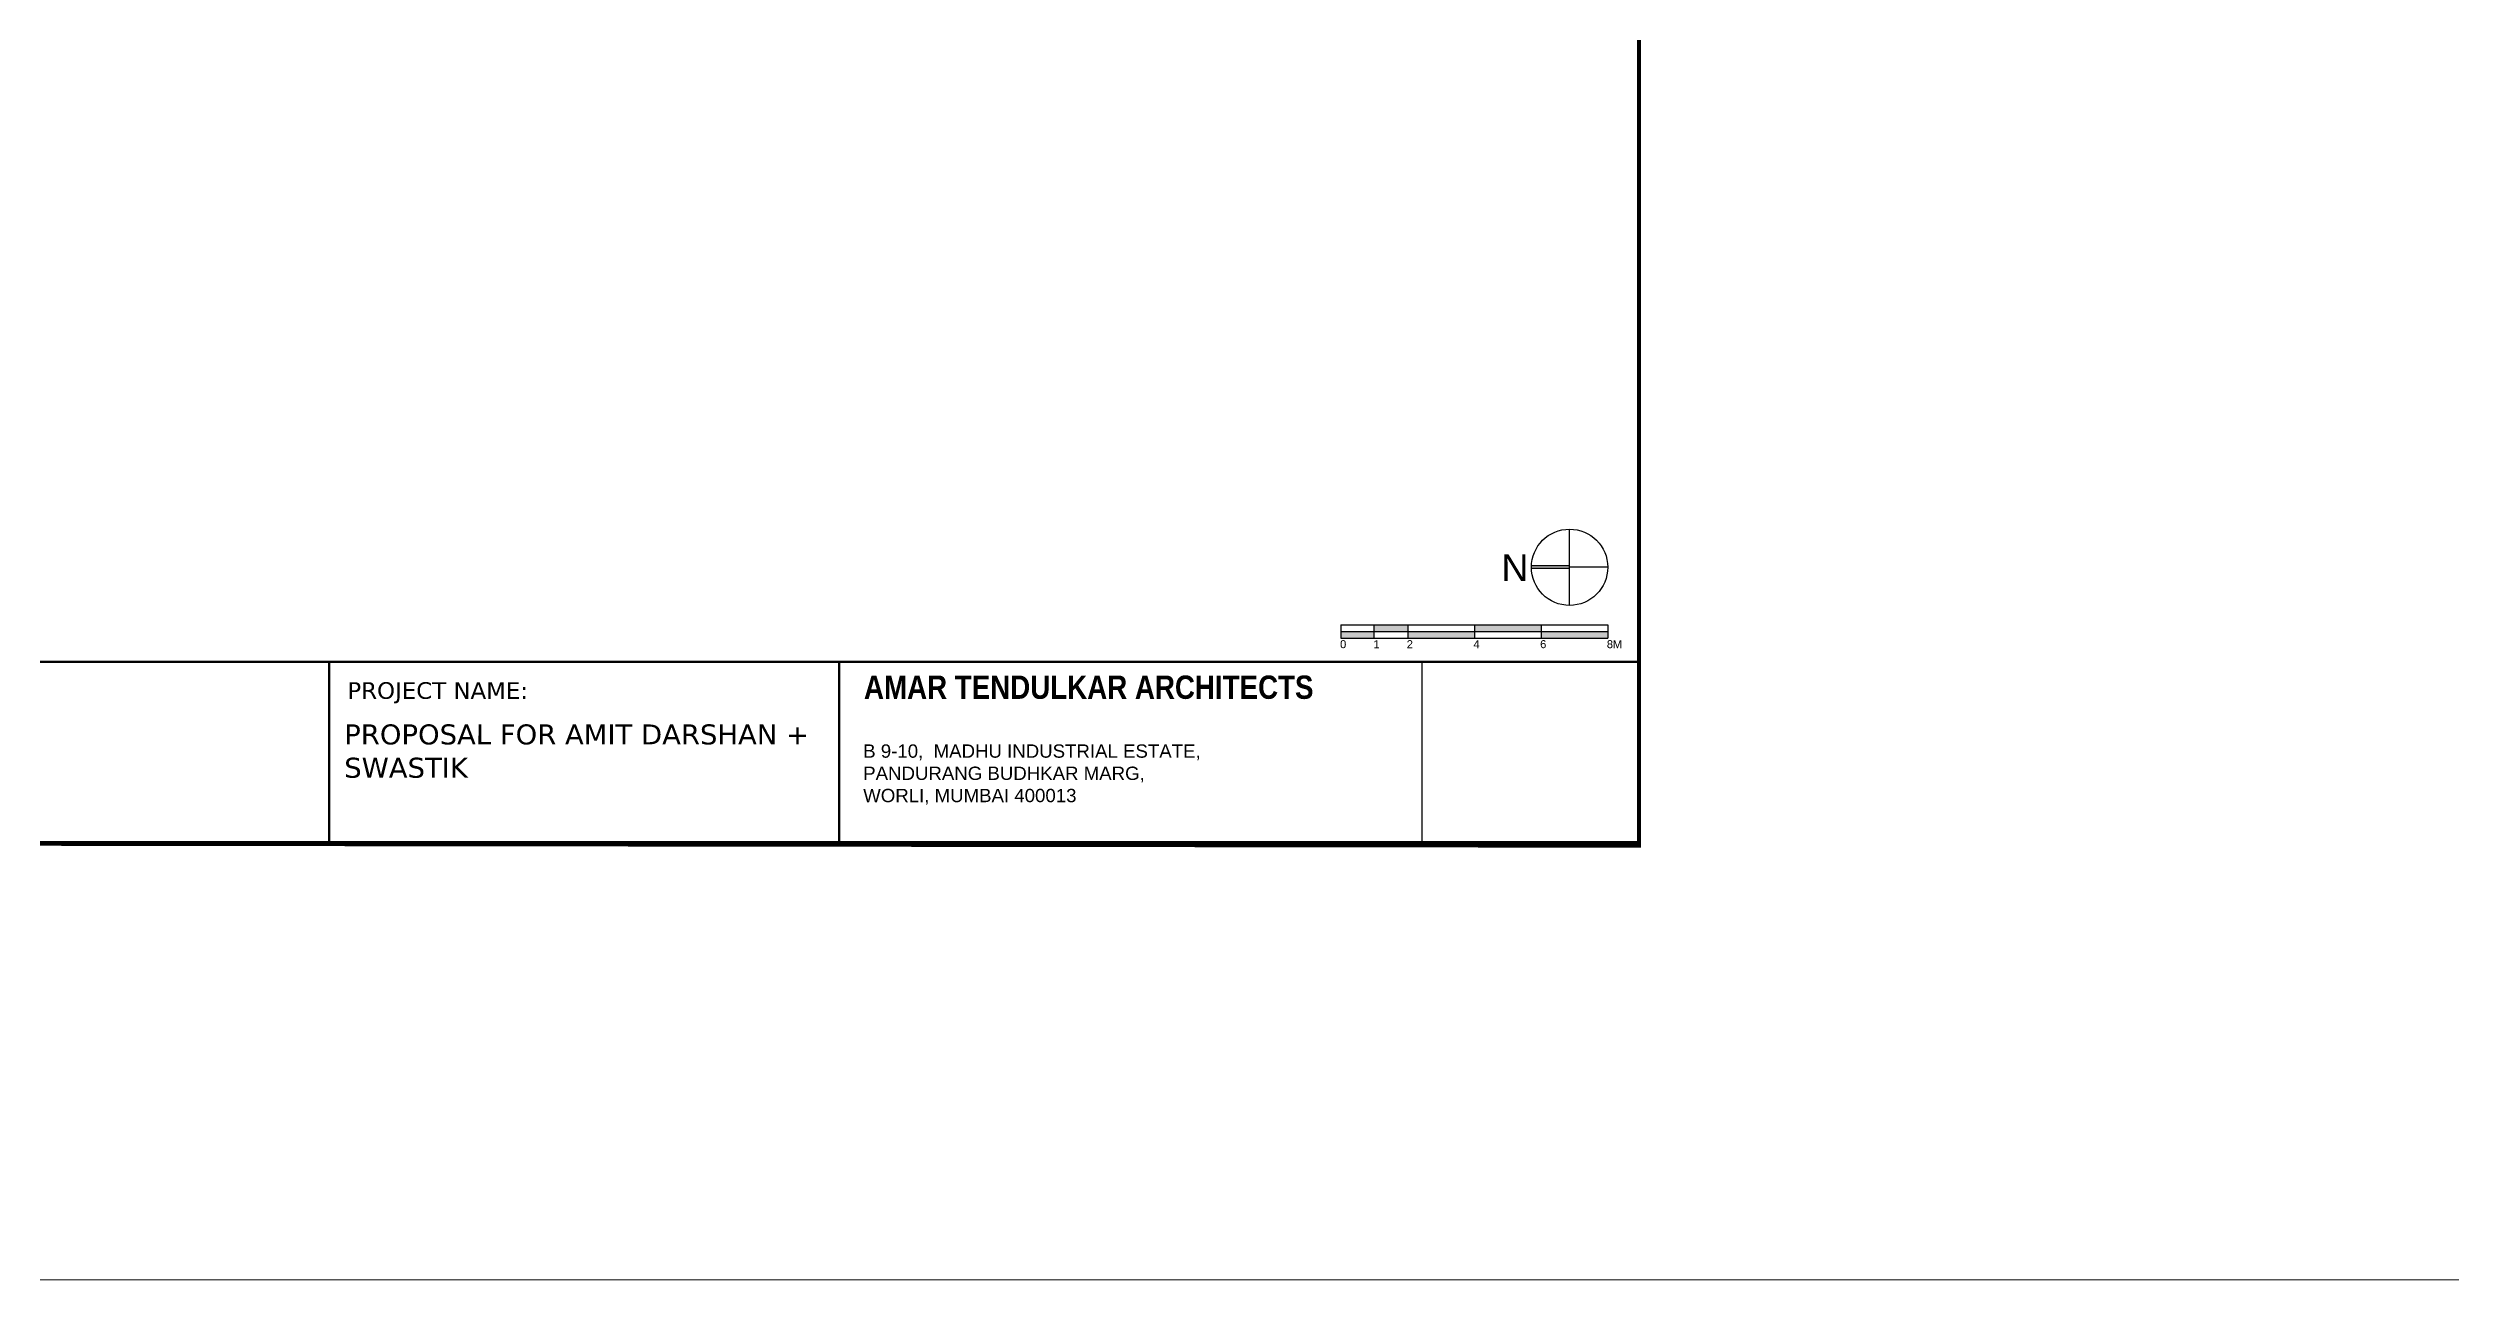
# Model space of a CAD drawing. Header units: inches. Extents: x 27644242 to 29761523, y -859349 to 216979.
# Drawn here: x 29067144 to 29157227, y -859349 to -813144 of the extents above; entities that cross this region are included whole.
import ezdxf

# ---------------------------------------------------------------- set-up
doc = ezdxf.new("R2010")
doc.units = ezdxf.units.IN
doc.header["$MEASUREMENT"] = 0
doc.header["$XCLIPFRAME"] = 0
doc.layers.get('Defpoints').update_dxf_attribs({"color": 8})
doc.layers.add('ATA_FORMAT', color=7, linetype='Continuous', lineweight=50)
doc.layers.add('WALL', color=7, linetype='Continuous', lineweight=20)
doc.layers.add('ATA_FORMAT TEXT', color=7, linetype='Continuous')
doc.styles.add('arial', font='arial.ttf')
doc.styles.add('Notes', font='arial.ttf', dxfattribs={"height": 3})
doc.styles.get("Standard").update_dxf_attribs({"font": 'swiss.ttf'})
doc.styles.add('WORKING', font='arial.ttf')
picture_1 = doc.add_image_def('image1.jpg', size_in_pixel=(796, 763))

# ---------------------------------------------------------------- blocks, each defined once
blk = doc.blocks.new('NORTH')
blk.add_hatch(color=256).paths.add_polyline_path([(313536.2000191541, 1906938.207708859), (313536.2000191541, 1906943.886641466, -0.01760348503420178), (313536.600019154, 1906943.886641466), (313536.600019154, 1906938.207708859), (313536.4000191541, 1906938.207708859)])
for p, q in [((313536.200019154, 1906938.207708861), (313536.200019154, 1906943.890162164)), ((313536.600019154, 1906938.207708861), (313536.600019154, 1906943.890162164)), ((313530.7175658499, 1906938.207708861), (313542.0824724581, 1906938.207708861)), ((313536.4000191542, 1906932.525255556), (313536.4000191541, 1906938.207708861))]:
    blk.add_line(p, q)
blk.add_circle((313536.4000191541, 1906938.207708861), 5.682453304156658)
blk = doc.blocks.new('SCALE BAR 1-200_cad-block.com')
at = {"layer": 'ATA_FORMAT TEXT'}
h = blk.add_hatch(color=256, dxfattribs=at)
h.dxf.hatch_style = 1
h.paths.add_polyline_path([(199.9999999999991, 1.13686837721616e-13), (149.9999999999982, 1.13686837721616e-13), (149.9999999999982, -4.999999999999886), (199.9999999999991, -4.999999999999886)])
h.paths.add_polyline_path([(149.9999999999982, 5.000000000000057), (99.99999999999818, 5.000000000000057), (99.99999999999818, 1.13686837721616e-13), (149.9999999999982, 1.13686837721616e-13)])
h.paths.add_polyline_path([(99.99999999999818, 1.13686837721616e-13), (49.99999999999909, 1.13686837721616e-13), (49.99999999999909, -4.999999999999886), (99.99999999999818, -4.999999999999886)])
h.paths.add_polyline_path([(49.99999999999909, 5.000000000000057), (24.99999999999818, 5.000000000000057), (24.99999999999818, 1.13686837721616e-13), (49.99999999999909, 1.13686837721616e-13)])
h.paths.add_polyline_path([(24.99999999999818, 1.13686837721616e-13), (-9.094947017729282e-13, 1.13686837721616e-13), (-9.094947017729282e-13, -4.999999999999886), (24.99999999999818, -4.999999999999886)])
for p, q in [((-9.094947017729282e-13, 5.000000000000057), (-9.094947017729282e-13, -4.999999999999886)), ((-9.094947017729282e-13, 5.000000000000057), (199.9999999999991, 5.000000000000057)), ((-9.094947017729282e-13, 1.13686837721616e-13), (99.99999999999818, 1.13686837721616e-13)), ((49.99999999999909, 5.000000000000057), (49.99999999999909, -4.999999999999886)), ((99.99999999999818, 5.000000000000057), (99.99999999999818, -4.999999999999886)), ((99.99999999999818, 5.000000000000057), (99.99999999999818, -4.999999999999886)), ((99.99999999999818, 5.000000000000057), (99.99999999999818, -4.999999999999886)), ((99.99999999999818, 5.000000000000057), (99.99999999999818, -4.999999999999886)), ((149.9999999999982, 5.000000000000057), (149.9999999999982, -4.999999999999886)), ((199.9999999999991, 5.000000000000057), (199.9999999999991, -4.999999999999886)), ((-9.094947017729282e-13, -4.999999999999886), (199.9999999999991, -4.999999999999886))]:
    blk.add_line(p, q, dxfattribs=at)
for points in [[(24.99999999999818, -4.999999999999886), (24.99999999999818, 5.000000000000057)], [(99.99999999999818, 1.13686837721616e-13), (199.9999999999991, 1.13686837721616e-13)]]:
    blk.add_lwpolyline(points, dxfattribs=at)
at = {"layer": 'ATA_FORMAT TEXT', "char_height": 5.999999999999999, "width": 11.21467780635343, "attachment_point": 1, "style": 'WORKING'}
for s, insert in [('0', (-0.6895203280473652, -6.470079134106527)), ('1', (24.31047967195354, -6.470079134106527)), ('2', (49.31047967195263, -6.470079134106527)), ('4', (99.31047967195354, -6.470079134106527)), ('6', (149.3104796719535, -6.470079134106527)), ('8', (199.3104796719535, -6.470079134106527)), ('M', (203.7874059020724, -6.486601814112646))]:
    blk.add_mtext(s, dxfattribs=dict(at, insert=insert))

msp = doc.modelspace()

# ---------------------------------------------------------------- linework, layer by layer
at = {"layer": 'ATA_FORMAT'}
for p, q in [((29126788.63103517, -836167.9490732626), (29018201.91444956, -836159.7254555142)), ((29077685.01577936, -836159.765936627, -1.917575e-09), (29077684.67837225, -842988.9175043395, -1.917575e-09)), ((29096805.40328108, -836159.765936627, -1.917575e-09), (29096805.06587397, -842988.9175043395, -1.917575e-09))]:
    msp.add_line(p, q, dxfattribs=at)
at = {"layer": 'Defpoints', "linetype": 'Continuous', "const_width": 154.4264220221692}
msp.add_lwpolyline([(29126788.63103708, -768738.9174936479), (29126788.63103517, -842988.9174936181), (29018201.91444956, -842988.9174913084), (29018201.91445147, -768738.9174913457)], close=True, dxfattribs=at)
at = {"layer": 'WALL', "ltscale": 500}
msp.add_lwpolyline([(28816972.73950334, -204044.4942680084), (29301171.47546516, -204044.4942680084), (29301171.47546516, -859349.0793201763), (28816972.73950334, -859349.0793201763)], close=True, dxfattribs=at)

# ---------------------------------------------------------------- block references
at = {"layer": 'ATA_FORMAT TEXT', "xscale": 251.7281605200075, "yscale": 251.7281605200077, "zscale": 251.7281605200075, "rotation": 89.99999999829525}
msp.add_blockref('NORTH', (509154232.1173381, -79758560.137201), dxfattribs=at)
at = {"layer": 'ATA_FORMAT TEXT', "xscale": 50.00000000000045, "yscale": 50.00000000000045, "zscale": 50.00000000000045}
msp.add_blockref('SCALE BAR 1-200_cad-block.com', (29115615.30133214, -835029.6421395307), dxfattribs=at)

# ---------------------------------------------------------------- texts
at = {"layer": 'ATA_FORMAT TEXT', "insert": (29121627.50577744, -832132.5582222402, -1642.283168638189), "char_height": 1006.912642080031, "width": 698.187881861237, "attachment_point": 1, "style": 'Notes'}
msp.add_mtext('N', dxfattribs=at)
at = {"layer": 'ATA_FORMAT TEXT', "ltscale": 10, "attachment_point": 1, "rotation": 359.99716919179184}
for s, width, heights, insert, char_height in [('{\\W0.85;\\fArial|b1|i0|c0|p34;AMAR TENDULKAR ARCHITECTS}', 18866.82737044618, [0], (29097732.30076204, -836677.9934903672), 875), ('{\\fVerdana|b0|i0|c0|p34;PROJECT NAME:}', 9018.00198808685, [0], (29078364.25161348, -836928.0912736868, -1.917575e-09), 625), ('{\\fVerdana|b0|i0|c0|p34;PROPOSAL FOR AMIT DARSHAN + \\PSWASTIK}', 26143.05502451211, [3311.344637702859], (29078247.99469648, -838511.8067426374, -1.917575e-09), 750)]:
    msp.add_mtext_dynamic_manual_height_columns(s, width=width, gutter_width=9.687955009770244, heights=heights, dxfattribs=dict(at, insert=insert, char_height=char_height))
at = {"layer": 'ATA_FORMAT TEXT', "ltscale": 10, "insert": (29097703.5486878, -839261.8155856645), "char_height": 500, "attachment_point": 1, "rotation": 359.99716919179184, "style": 'arial'}
msp.add_mtext_dynamic_manual_height_columns('B 9-10,  MADHU INDUSTRIAL ESTATE, \\PPANDURANG BUDHKAR MARG,\\PWORLI, MUMBAI 400013', width=16250.5163098909, gutter_width=9.687955009770244, heights=[0], dxfattribs=at)

# ---------------------------------------------------------------- pictures from other files: only their frames are drawn
at = {"layer": 'ATA_FORMAT TEXT', "color": 7, "true_color": 0xffffff}
image = msp.add_image(picture_1, insert=(29118640.25381729, -843234.7326514069), size_in_units=(8148.377217879786, 7810.56760960085), rotation=7.248840646235058e-14, dxfattribs=at)
image.set_boundary_path([(-0.500000000003638, 738.4867688631807), (795.5, 72.15889553325678)])

doc.saveas('drawing.dxf')
